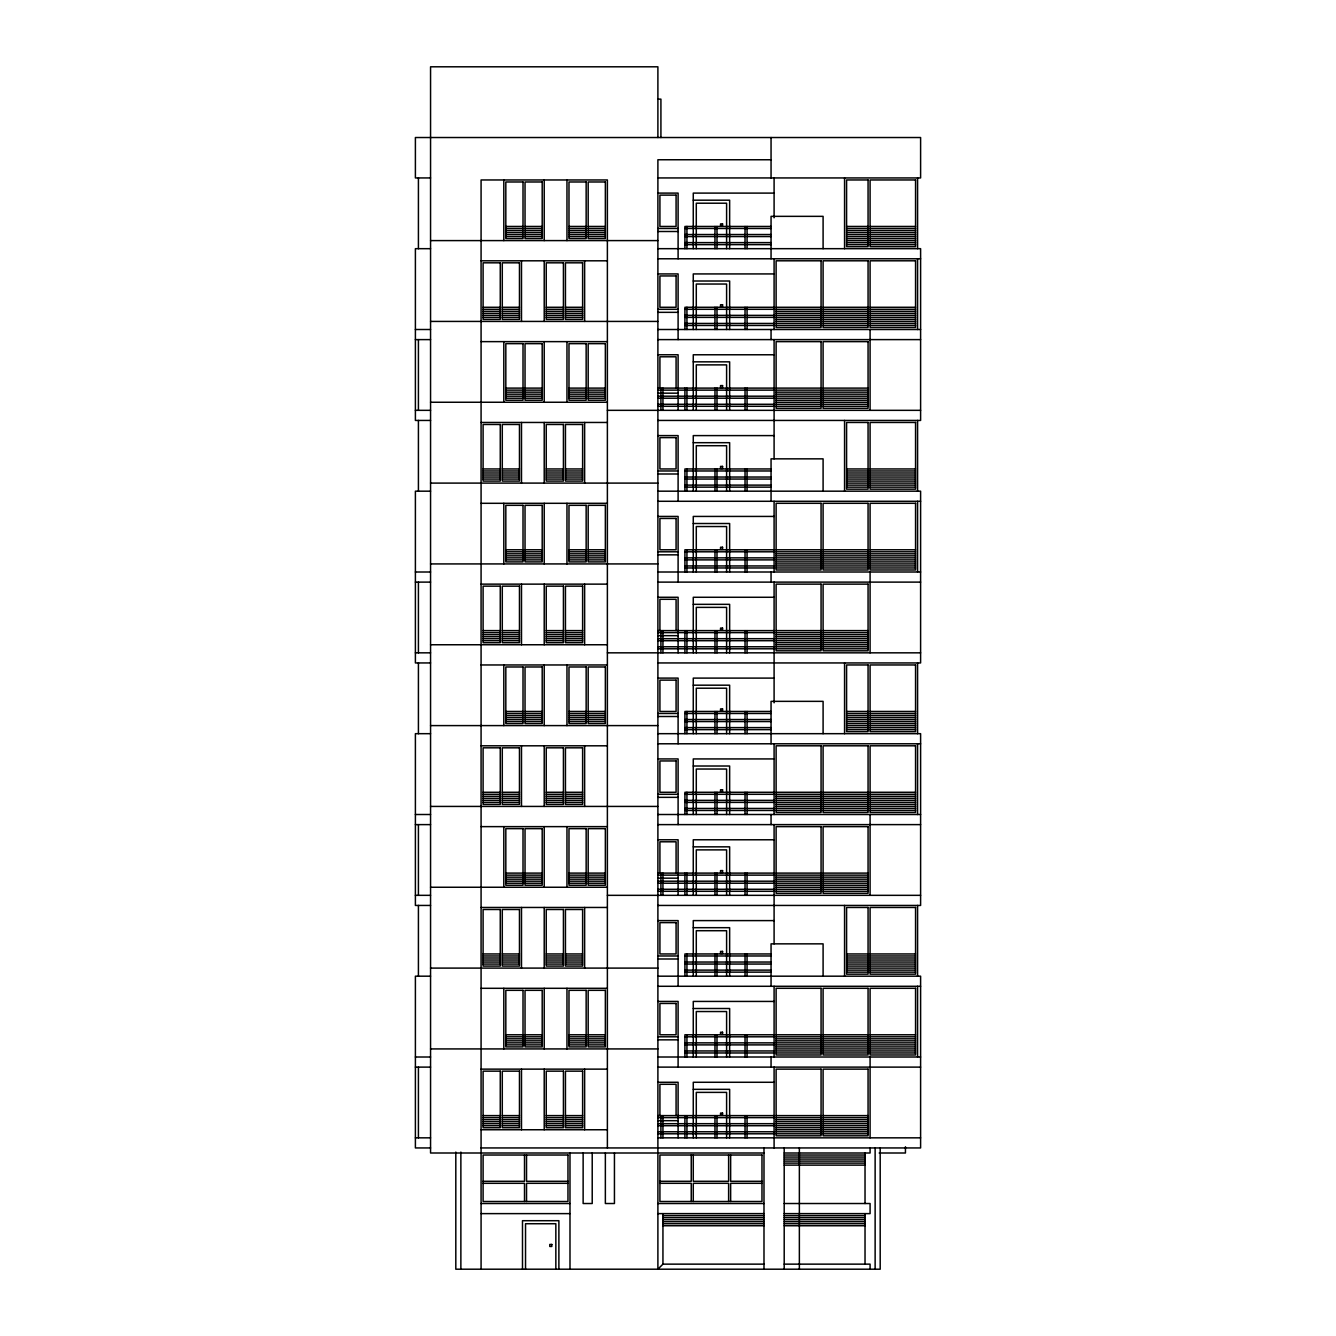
<?xml version="1.0" encoding="UTF-8"?>
<svg xmlns="http://www.w3.org/2000/svg" width="1336" height="1336" viewBox="0 0 1336 1336"><rect width="100%" height="100%" fill="white"/><g stroke="black" fill="none" stroke-linecap="round" stroke-linejoin="round"><path stroke-width="1.5" d="M763.992 1264.14L662.94 1264.14L657.896 1269.2L657.896 159.752L771.056 159.752M657.896 99.131L660.919 99.131L660.919 137.524M430.559 177.938L415.396 177.938L415.396 137.524L920.604 137.524L920.604 177.938L657.896 177.938M657.896 193.102L678.103 193.102L678.103 258.783M774.095 193.102L693.267 193.102L693.267 248.68M693.267 200.183L729.64 200.183L729.64 248.68M505.826 226.452L523.011 226.452M525.031 226.452L542.199 226.452M568.986 226.452L586.153 226.452M588.174 226.452L605.358 226.452M771.056 226.452L684.917 226.452L684.917 248.68M846.59 226.452L868.066 226.452M870.087 226.452L915.561 226.452M505.826 228.473L523.011 228.473M525.031 228.473L542.199 228.473M568.986 228.473L586.153 228.473M588.174 228.473L605.358 228.473M657.896 228.473L678.103 228.473M684.917 228.473L771.056 228.473M846.59 228.473L868.066 228.473M870.087 228.473L915.561 228.473M505.826 230.493L523.011 230.493M525.031 230.493L542.199 230.493M568.986 230.493L586.153 230.493M588.174 230.493L605.358 230.493M846.59 230.493L868.066 230.493M870.087 230.493L915.561 230.493M657.896 231.495L678.103 231.495M505.826 232.514L523.011 232.514M525.031 232.514L542.199 232.514M568.986 232.514L586.153 232.514M588.174 232.514L605.358 232.514M846.59 232.514L868.066 232.514M870.087 232.514L915.561 232.514M505.826 234.535L523.011 234.535M525.031 234.535L542.199 234.535M568.986 234.535L586.153 234.535M588.174 234.535L605.358 234.535M684.917 234.535L714.977 234.535M716.998 234.535L745.037 234.535M747.058 234.535L771.056 234.535M846.59 234.535L868.066 234.535M870.087 234.535L915.561 234.535M505.826 236.555L523.011 236.555M525.031 236.555L542.199 236.555M568.986 236.555L586.153 236.555M588.174 236.555L605.358 236.555M684.917 236.555L714.977 236.555M716.998 236.555L745.037 236.555M747.058 236.555L771.056 236.555M846.59 236.555L868.066 236.555M870.087 236.555L915.561 236.555M846.59 238.576L868.066 238.576M870.087 238.576L915.561 238.576M430.559 240.597L657.896 240.597M846.59 240.597L868.066 240.597M870.087 240.597L915.561 240.597M684.917 242.618L714.977 242.618M716.998 242.618L745.037 242.618M747.058 242.618L771.056 242.618M846.59 242.618L868.066 242.618M870.087 242.618L915.561 242.618M684.917 244.638L714.977 244.638M716.998 244.638L745.037 244.638M747.058 244.638L771.056 244.638M846.59 244.638L868.066 244.638M870.087 244.638L915.561 244.638M430.559 248.68L415.396 248.68L415.396 420.439L430.559 420.439M657.896 248.68L920.604 248.68L920.604 420.439L657.896 420.439M657.896 258.783L920.604 258.783M481.077 260.804L607.379 260.804M657.896 273.93L678.103 273.93L678.103 339.611M774.095 273.93L693.267 273.93L693.267 329.508M693.267 281.011L729.64 281.011L729.64 329.508M483.098 307.28L500.265 307.28M502.286 307.28L519.47 307.28M546.24 307.28L563.425 307.28M565.445 307.28L582.613 307.28M774.095 307.28L684.917 307.28L684.917 329.508M776.116 307.28L821.072 307.28M823.093 307.28L868.066 307.28M870.087 307.28L915.561 307.28M483.098 309.301L500.265 309.301M502.286 309.301L519.47 309.301M546.24 309.301L563.425 309.301M565.445 309.301L582.613 309.301M657.896 309.301L678.103 309.301M684.917 309.301L774.095 309.301M776.116 309.301L821.072 309.301M823.093 309.301L868.066 309.301M870.087 309.301L915.561 309.301M483.098 311.321L500.265 311.321M502.286 311.321L519.47 311.321M546.24 311.321L563.425 311.321M565.445 311.321L582.613 311.321M776.116 311.321L821.072 311.321M823.093 311.321L868.066 311.321M870.087 311.321L915.561 311.321M657.896 312.34L678.103 312.34M483.098 313.342L500.265 313.342M502.286 313.342L519.47 313.342M546.24 313.342L563.425 313.342M565.445 313.342L582.613 313.342M776.116 313.342L821.072 313.342M823.093 313.342L868.066 313.342M870.087 313.342L915.561 313.342M483.098 315.363L500.265 315.363M502.286 315.363L519.47 315.363M546.24 315.363L563.425 315.363M565.445 315.363L582.613 315.363M684.917 315.363L714.977 315.363M716.998 315.363L745.037 315.363M747.058 315.363L774.095 315.363M776.116 315.363L821.072 315.363M823.093 315.363L868.066 315.363M870.087 315.363L915.561 315.363M483.098 317.384L500.265 317.384M502.286 317.384L519.47 317.384M546.24 317.384L563.425 317.384M565.445 317.384L582.613 317.384M684.917 317.384L714.977 317.384M716.998 317.384L745.037 317.384M747.058 317.384L774.095 317.384M776.116 317.384L821.072 317.384M823.093 317.384L868.066 317.384M870.087 317.384L915.561 317.384M776.116 319.404L821.072 319.404M823.093 319.404L868.066 319.404M870.087 319.404L915.561 319.404M430.559 321.425L657.896 321.425M776.116 321.425L821.072 321.425M823.093 321.425L868.066 321.425M870.087 321.425L915.561 321.425M684.917 323.446L714.977 323.446M716.998 323.446L745.037 323.446M747.058 323.446L774.095 323.446M776.116 323.446L821.072 323.446M823.093 323.446L868.066 323.446M870.087 323.446L915.561 323.446M684.917 325.466L714.977 325.466M716.998 325.466L745.037 325.466M747.058 325.466L774.095 325.466M776.116 325.466L821.072 325.466M823.093 325.466L868.066 325.466M870.087 325.466L915.561 325.466M415.396 329.508L430.559 329.508M657.896 329.508L920.604 329.508M415.396 339.611L430.559 339.611M657.896 339.611L920.604 339.611M481.077 341.632L607.379 341.632M657.896 354.775L678.103 354.775L678.103 410.336M774.095 354.775L693.267 354.775L693.267 410.336M693.267 361.839L729.64 361.839L729.64 410.336M505.826 388.108L523.011 388.108M525.031 388.108L542.199 388.108M568.986 388.108L586.153 388.108M588.174 388.108L605.358 388.108M657.896 388.108L774.095 388.108M776.116 388.108L821.072 388.108M823.093 388.108L868.066 388.108M505.826 390.129L523.011 390.129M525.031 390.129L542.199 390.129M568.986 390.129L586.153 390.129M588.174 390.129L605.358 390.129M657.896 390.129L774.095 390.129M776.116 390.129L821.072 390.129M823.093 390.129L868.066 390.129M505.826 392.149L523.011 392.149M525.031 392.149L542.199 392.149M568.986 392.149L586.153 392.149M588.174 392.149L605.358 392.149M776.116 392.149L821.072 392.149M823.093 392.149L868.066 392.149M657.896 393.168L678.103 393.168M505.826 394.17L523.011 394.17M525.031 394.17L542.199 394.17M568.986 394.17L586.153 394.17M588.174 394.17L605.358 394.17M776.116 394.17L821.072 394.17M823.093 394.17L868.066 394.17M505.826 396.191L523.011 396.191M525.031 396.191L542.199 396.191M568.986 396.191L586.153 396.191M588.174 396.191L605.358 396.191M657.896 396.191L684.917 396.191M686.938 396.191L714.977 396.191M716.998 396.191L745.037 396.191M747.058 396.191L774.095 396.191M776.116 396.191L821.072 396.191M823.093 396.191L868.066 396.191M505.826 398.211L523.011 398.211M525.031 398.211L542.199 398.211M568.986 398.211L586.153 398.211M588.174 398.211L605.358 398.211M657.896 398.211L684.917 398.211M686.938 398.211L714.977 398.211M716.998 398.211L745.037 398.211M747.058 398.211L774.095 398.211M776.116 398.211L821.072 398.211M823.093 398.211L868.066 398.211M776.116 400.232L821.072 400.232M823.093 400.232L868.066 400.232M430.559 402.253L607.379 402.253M776.116 402.253L821.072 402.253M823.093 402.253L868.066 402.253M657.896 404.274L684.917 404.274M686.938 404.274L714.977 404.274M716.998 404.274L745.037 404.274M747.058 404.274L774.095 404.274M776.116 404.274L821.072 404.274M823.093 404.274L868.066 404.274M657.896 406.294L684.917 406.294M686.938 406.294L714.977 406.294M716.998 406.294L745.037 406.294M747.058 406.294L774.095 406.294M776.116 406.294L821.072 406.294M823.093 406.294L868.066 406.294M415.396 410.336L430.559 410.336M607.379 410.336L920.604 410.336M481.077 422.46L607.379 422.46M657.896 435.603L678.103 435.603L678.103 501.284M774.095 435.603L693.267 435.603L693.267 491.18M693.267 442.684L729.64 442.684L729.64 491.18M483.098 468.953L500.265 468.953M502.286 468.953L519.47 468.953M546.24 468.953L563.425 468.953M565.445 468.953L582.613 468.953M771.056 468.953L684.917 468.953L684.917 491.18M846.59 468.953L868.066 468.953M870.087 468.953L915.561 468.953M483.098 470.973L500.265 470.973M502.286 470.973L519.47 470.973M546.24 470.973L563.425 470.973M565.445 470.973L582.613 470.973M657.896 470.973L678.103 470.973M684.917 470.973L771.056 470.973M846.59 470.973L868.066 470.973M870.087 470.973L915.561 470.973M483.098 472.994L500.265 472.994M502.286 472.994L519.47 472.994M546.24 472.994L563.425 472.994M565.445 472.994L582.613 472.994M846.59 472.994L868.066 472.994M870.087 472.994L915.561 472.994M657.896 473.996L678.103 473.996M483.098 475.015L500.265 475.015M502.286 475.015L519.47 475.015M546.24 475.015L563.425 475.015M565.445 475.015L582.613 475.015M846.59 475.015L868.066 475.015M870.087 475.015L915.561 475.015M483.098 477.035L500.265 477.035M502.286 477.035L519.47 477.035M546.24 477.035L563.425 477.035M565.445 477.035L582.613 477.035M684.917 477.035L714.977 477.035M716.998 477.035L745.037 477.035M747.058 477.035L771.056 477.035M846.59 477.035L868.066 477.035M870.087 477.035L915.561 477.035M483.098 479.056L500.265 479.056M502.286 479.056L519.47 479.056M546.24 479.056L563.425 479.056M565.445 479.056L582.613 479.056M684.917 479.056L714.977 479.056M716.998 479.056L745.037 479.056M747.058 479.056L771.056 479.056M846.59 479.056L868.066 479.056M870.087 479.056L915.561 479.056M846.59 481.077L868.066 481.077M870.087 481.077L915.561 481.077M430.559 483.098L657.896 483.098M846.59 483.098L868.066 483.098M870.087 483.098L915.561 483.098M684.917 485.118L714.977 485.118M716.998 485.118L745.037 485.118M747.058 485.118L771.056 485.118M846.59 485.118L868.066 485.118M870.087 485.118L915.561 485.118M684.917 487.139L714.977 487.139M716.998 487.139L745.037 487.139M747.058 487.139L771.056 487.139M846.59 487.139L868.066 487.139M870.087 487.139L915.561 487.139M430.559 491.18L415.396 491.18L415.396 662.94L430.559 662.94M657.896 491.18L920.604 491.18L920.604 662.94L657.896 662.94M657.896 501.284L920.604 501.284M481.077 503.305L607.379 503.305M657.896 516.431L678.103 516.431L678.103 582.112M774.095 516.431L693.267 516.431L693.267 572.008M693.267 523.512L729.64 523.512L729.64 572.008M505.826 549.781L523.011 549.781M525.031 549.781L542.199 549.781M568.986 549.781L586.153 549.781M588.174 549.781L605.358 549.781M774.095 549.781L684.917 549.781L684.917 572.008M776.116 549.781L821.072 549.781M823.093 549.781L868.066 549.781M870.087 549.781L915.561 549.781M505.826 551.801L523.011 551.801M525.031 551.801L542.199 551.801M568.986 551.801L586.153 551.801M588.174 551.801L605.358 551.801M657.896 551.801L678.103 551.801M684.917 551.801L774.095 551.801M776.116 551.801L821.072 551.801M823.093 551.801L868.066 551.801M870.087 551.801L915.561 551.801M505.826 553.822L523.011 553.822M525.031 553.822L542.199 553.822M568.986 553.822L586.153 553.822M588.174 553.822L605.358 553.822M776.116 553.822L821.072 553.822M823.093 553.822L868.066 553.822M870.087 553.822L915.561 553.822M657.896 554.841L678.103 554.841M505.826 555.843L523.011 555.843M525.031 555.843L542.199 555.843M568.986 555.843L586.153 555.843M588.174 555.843L605.358 555.843M776.116 555.843L821.072 555.843M823.093 555.843L868.066 555.843M870.087 555.843L915.561 555.843M505.826 557.864L523.011 557.864M525.031 557.864L542.199 557.864M568.986 557.864L586.153 557.864M588.174 557.864L605.358 557.864M684.917 557.864L714.977 557.864M716.998 557.864L745.037 557.864M747.058 557.864L774.095 557.864M776.116 557.864L821.072 557.864M823.093 557.864L868.066 557.864M870.087 557.864L915.561 557.864M505.826 559.884L523.011 559.884M525.031 559.884L542.199 559.884M568.986 559.884L586.153 559.884M588.174 559.884L605.358 559.884M684.917 559.884L714.977 559.884M716.998 559.884L745.037 559.884M747.058 559.884L774.095 559.884M776.116 559.884L821.072 559.884M823.093 559.884L868.066 559.884M870.087 559.884L915.561 559.884M776.116 561.905L821.072 561.905M823.093 561.905L868.066 561.905M870.087 561.905L915.561 561.905M430.559 563.926L657.896 563.926M776.116 563.926L821.072 563.926M823.093 563.926L868.066 563.926M870.087 563.926L915.561 563.926M684.917 565.946L714.977 565.946M716.998 565.946L745.037 565.946M747.058 565.946L774.095 565.946M776.116 565.946L821.072 565.946M823.093 565.946L868.066 565.946M870.087 565.946L915.561 565.946M684.917 567.967L714.977 567.967M716.998 567.967L745.037 567.967M747.058 567.967L774.095 567.967M776.116 567.967L821.072 567.967M823.093 567.967L868.066 567.967M870.087 567.967L915.561 567.967M415.396 572.008L430.559 572.008M657.896 572.008L920.604 572.008M415.396 582.112L430.559 582.112M657.896 582.112L920.604 582.112M481.077 584.133L607.379 584.133M657.896 597.275L678.103 597.275L678.103 652.836M774.095 597.275L693.267 597.275L693.267 652.836M693.267 604.34L729.64 604.34L729.64 652.836M483.098 630.609L500.265 630.609M502.286 630.609L519.47 630.609M546.24 630.609L563.425 630.609M565.445 630.609L582.613 630.609M657.896 630.609L774.095 630.609M776.116 630.609L821.072 630.609M823.093 630.609L868.066 630.609M483.098 632.629L500.265 632.629M502.286 632.629L519.47 632.629M546.24 632.629L563.425 632.629M565.445 632.629L582.613 632.629M657.896 632.629L774.095 632.629M776.116 632.629L821.072 632.629M823.093 632.629L868.066 632.629M483.098 634.65L500.265 634.65M502.286 634.65L519.47 634.65M546.24 634.65L563.425 634.65M565.445 634.65L582.613 634.65M776.116 634.65L821.072 634.65M823.093 634.65L868.066 634.65M657.896 635.669L678.103 635.669M483.098 636.671L500.265 636.671M502.286 636.671L519.47 636.671M546.24 636.671L563.425 636.671M565.445 636.671L582.613 636.671M776.116 636.671L821.072 636.671M823.093 636.671L868.066 636.671M483.098 638.691L500.265 638.691M502.286 638.691L519.47 638.691M546.24 638.691L563.425 638.691M565.445 638.691L582.613 638.691M657.896 638.691L684.917 638.691M686.938 638.691L714.977 638.691M716.998 638.691L745.037 638.691M747.058 638.691L774.095 638.691M776.116 638.691L821.072 638.691M823.093 638.691L868.066 638.691M483.098 640.712L500.265 640.712M502.286 640.712L519.47 640.712M546.24 640.712L563.425 640.712M565.445 640.712L582.613 640.712M657.896 640.712L684.917 640.712M686.938 640.712L714.977 640.712M716.998 640.712L745.037 640.712M747.058 640.712L774.095 640.712M776.116 640.712L821.072 640.712M823.093 640.712L868.066 640.712M776.116 642.733L821.072 642.733M823.093 642.733L868.066 642.733M430.559 644.754L607.379 644.754M776.116 644.754L821.072 644.754M823.093 644.754L868.066 644.754M657.896 646.774L684.917 646.774M686.938 646.774L714.977 646.774M716.998 646.774L745.037 646.774M747.058 646.774L774.095 646.774M776.116 646.774L821.072 646.774M823.093 646.774L868.066 646.774M657.896 648.795L684.917 648.795M686.938 648.795L714.977 648.795M716.998 648.795L745.037 648.795M747.058 648.795L774.095 648.795M776.116 648.795L821.072 648.795M823.093 648.795L868.066 648.795M415.396 652.836L430.559 652.836M607.379 652.836L920.604 652.836M481.077 664.961L607.379 664.961M657.896 678.103L678.103 678.103L678.103 743.785M774.095 678.103L693.267 678.103L693.267 733.681M693.267 685.184L729.64 685.184L729.64 733.681M505.826 711.453L523.011 711.453M525.031 711.453L542.199 711.453M568.986 711.453L586.153 711.453M588.174 711.453L605.358 711.453M771.056 711.453L684.917 711.453L684.917 733.681M846.59 711.453L868.066 711.453M870.087 711.453L915.561 711.453M505.826 713.474L523.011 713.474M525.031 713.474L542.199 713.474M568.986 713.474L586.153 713.474M588.174 713.474L605.358 713.474M657.896 713.474L678.103 713.474M684.917 713.474L771.056 713.474M846.59 713.474L868.066 713.474M870.087 713.474L915.561 713.474M505.826 715.495L523.011 715.495M525.031 715.495L542.199 715.495M568.986 715.495L586.153 715.495M588.174 715.495L605.358 715.495M846.59 715.495L868.066 715.495M870.087 715.495L915.561 715.495M657.896 716.497L678.103 716.497M505.826 717.515L523.011 717.515M525.031 717.515L542.199 717.515M568.986 717.515L586.153 717.515M588.174 717.515L605.358 717.515M846.59 717.515L868.066 717.515M870.087 717.515L915.561 717.515M505.826 719.536L523.011 719.536M525.031 719.536L542.199 719.536M568.986 719.536L586.153 719.536M588.174 719.536L605.358 719.536M684.917 719.536L714.977 719.536M716.998 719.536L745.037 719.536M747.058 719.536L771.056 719.536M846.59 719.536L868.066 719.536M870.087 719.536L915.561 719.536M505.826 721.557L523.011 721.557M525.031 721.557L542.199 721.557M568.986 721.557L586.153 721.557M588.174 721.557L605.358 721.557M684.917 721.557L714.977 721.557M716.998 721.557L745.037 721.557M747.058 721.557L771.056 721.557M846.59 721.557L868.066 721.557M870.087 721.557L915.561 721.557M846.59 723.578L868.066 723.578M870.087 723.578L915.561 723.578M430.559 725.598L657.896 725.598M846.59 725.598L868.066 725.598M870.087 725.598L915.561 725.598M684.917 727.619L714.977 727.619M716.998 727.619L745.037 727.619M747.058 727.619L771.056 727.619M846.59 727.619L868.066 727.619M870.087 727.619L915.561 727.619M684.917 729.64L714.977 729.64M716.998 729.64L745.037 729.64M747.058 729.64L771.056 729.64M846.59 729.64L868.066 729.64M870.087 729.64L915.561 729.64M430.559 733.681L415.396 733.681L415.396 905.441L430.559 905.441M657.896 733.681L920.604 733.681L920.604 905.441L657.896 905.441M657.896 743.785L920.604 743.785M481.077 745.805L607.379 745.805M657.896 758.931L678.103 758.931L678.103 824.613M774.095 758.931L693.267 758.931L693.267 814.509M693.267 766.012L729.64 766.012L729.64 814.509M483.098 792.281L500.265 792.281M502.286 792.281L519.47 792.281M546.24 792.281L563.425 792.281M565.445 792.281L582.613 792.281M774.095 792.281L684.917 792.281L684.917 814.509M776.116 792.281L821.072 792.281M823.093 792.281L868.066 792.281M870.087 792.281L915.561 792.281M483.098 794.302L500.265 794.302M502.286 794.302L519.47 794.302M546.24 794.302L563.425 794.302M565.445 794.302L582.613 794.302M657.896 794.302L678.103 794.302M684.917 794.302L774.095 794.302M776.116 794.302L821.072 794.302M823.093 794.302L868.066 794.302M870.087 794.302L915.561 794.302M483.098 796.323L500.265 796.323M502.286 796.323L519.47 796.323M546.24 796.323L563.425 796.323M565.445 796.323L582.613 796.323M776.116 796.323L821.072 796.323M823.093 796.323L868.066 796.323M870.087 796.323L915.561 796.323M657.896 797.341L678.103 797.341M483.098 798.343L500.265 798.343M502.286 798.343L519.47 798.343M546.24 798.343L563.425 798.343M565.445 798.343L582.613 798.343M776.116 798.343L821.072 798.343M823.093 798.343L868.066 798.343M870.087 798.343L915.561 798.343M483.098 800.364L500.265 800.364M502.286 800.364L519.47 800.364M546.24 800.364L563.425 800.364M565.445 800.364L582.613 800.364M684.917 800.364L714.977 800.364M716.998 800.364L745.037 800.364M747.058 800.364L774.095 800.364M776.116 800.364L821.072 800.364M823.093 800.364L868.066 800.364M870.087 800.364L915.561 800.364M483.098 802.385L500.265 802.385M502.286 802.385L519.47 802.385M546.24 802.385L563.425 802.385M565.445 802.385L582.613 802.385M684.917 802.385L714.977 802.385M716.998 802.385L745.037 802.385M747.058 802.385L774.095 802.385M776.116 802.385L821.072 802.385M823.093 802.385L868.066 802.385M870.087 802.385L915.561 802.385M776.116 804.406L821.072 804.406M823.093 804.406L868.066 804.406M870.087 804.406L915.561 804.406M430.559 806.426L657.896 806.426M776.116 806.426L821.072 806.426M823.093 806.426L868.066 806.426M870.087 806.426L915.561 806.426M684.917 808.447L714.977 808.447M716.998 808.447L745.037 808.447M747.058 808.447L774.095 808.447M776.116 808.447L821.072 808.447M823.093 808.447L868.066 808.447M870.087 808.447L915.561 808.447M684.917 810.468L714.977 810.468M716.998 810.468L745.037 810.468M747.058 810.468L774.095 810.468M776.116 810.468L821.072 810.468M823.093 810.468L868.066 810.468M870.087 810.468L915.561 810.468M415.396 814.509L430.559 814.509M657.896 814.509L920.604 814.509M415.396 824.613L430.559 824.613M657.896 824.613L920.604 824.613M481.077 826.633L607.379 826.633M657.896 839.776L678.103 839.776L678.103 895.337M774.095 839.776L693.267 839.776L693.267 895.337M693.267 846.84L729.64 846.84L729.64 895.337M505.826 873.109L523.011 873.109M525.031 873.109L542.199 873.109M568.986 873.109L586.153 873.109M588.174 873.109L605.358 873.109M657.896 873.109L774.095 873.109M776.116 873.109L821.072 873.109M823.093 873.109L868.066 873.109M505.826 875.13L523.011 875.13M525.031 875.13L542.199 875.13M568.986 875.13L586.153 875.13M588.174 875.13L605.358 875.13M657.896 875.13L774.095 875.13M776.116 875.13L821.072 875.13M823.093 875.13L868.066 875.13M505.826 877.151L523.011 877.151M525.031 877.151L542.199 877.151M568.986 877.151L586.153 877.151M588.174 877.151L605.358 877.151M776.116 877.151L821.072 877.151M823.093 877.151L868.066 877.151M657.896 878.169L678.103 878.169M505.826 879.172L523.011 879.172M525.031 879.172L542.199 879.172M568.986 879.172L586.153 879.172M588.174 879.172L605.358 879.172M776.116 879.172L821.072 879.172M823.093 879.172L868.066 879.172M505.826 881.192L523.011 881.192M525.031 881.192L542.199 881.192M568.986 881.192L586.153 881.192M588.174 881.192L605.358 881.192M657.896 881.192L684.917 881.192M686.938 881.192L714.977 881.192M716.998 881.192L745.037 881.192M747.058 881.192L774.095 881.192M776.116 881.192L821.072 881.192M823.093 881.192L868.066 881.192M505.826 883.213L523.011 883.213M525.031 883.213L542.199 883.213M568.986 883.213L586.153 883.213M588.174 883.213L605.358 883.213M657.896 883.213L684.917 883.213M686.938 883.213L714.977 883.213M716.998 883.213L745.037 883.213M747.058 883.213L774.095 883.213M776.116 883.213L821.072 883.213M823.093 883.213L868.066 883.213M776.116 885.234L821.072 885.234M823.093 885.234L868.066 885.234M430.559 887.254L607.379 887.254M776.116 887.254L821.072 887.254M823.093 887.254L868.066 887.254M657.896 889.275L684.917 889.275M686.938 889.275L714.977 889.275M716.998 889.275L745.037 889.275M747.058 889.275L774.095 889.275M776.116 889.275L821.072 889.275M823.093 889.275L868.066 889.275M657.896 891.296L684.917 891.296M686.938 891.296L714.977 891.296M716.998 891.296L745.037 891.296M747.058 891.296L774.095 891.296M776.116 891.296L821.072 891.296M823.093 891.296L868.066 891.296M415.396 895.337L430.559 895.337M607.379 895.337L920.604 895.337M481.077 907.461L607.379 907.461M657.896 920.604L678.103 920.604L678.103 986.285M774.095 920.604L693.267 920.604L693.267 976.182M693.267 927.685L729.64 927.685L729.64 976.182M483.098 953.954L500.265 953.954M502.286 953.954L519.47 953.954M546.24 953.954L563.425 953.954M565.445 953.954L582.613 953.954M771.056 953.954L684.917 953.954L684.917 976.182M846.59 953.954L868.066 953.954M870.087 953.954L915.561 953.954M483.098 955.975L500.265 955.975M502.286 955.975L519.47 955.975M546.24 955.975L563.425 955.975M565.445 955.975L582.613 955.975M657.896 955.975L678.103 955.975M684.917 955.975L771.056 955.975M846.59 955.975L868.066 955.975M870.087 955.975L915.561 955.975M483.098 957.995L500.265 957.995M502.286 957.995L519.47 957.995M546.24 957.995L563.425 957.995M565.445 957.995L582.613 957.995M846.59 957.995L868.066 957.995M870.087 957.995L915.561 957.995M657.896 958.997L678.103 958.997M483.098 960.016L500.265 960.016M502.286 960.016L519.47 960.016M546.24 960.016L563.425 960.016M565.445 960.016L582.613 960.016M846.59 960.016L868.066 960.016M870.087 960.016L915.561 960.016M483.098 962.037L500.265 962.037M502.286 962.037L519.47 962.037M546.24 962.037L563.425 962.037M565.445 962.037L582.613 962.037M684.917 962.037L714.977 962.037M716.998 962.037L745.037 962.037M747.058 962.037L771.056 962.037M846.59 962.037L868.066 962.037M870.087 962.037L915.561 962.037M483.098 964.058L500.265 964.058M502.286 964.058L519.47 964.058M546.24 964.058L563.425 964.058M565.445 964.058L582.613 964.058M684.917 964.058L714.977 964.058M716.998 964.058L745.037 964.058M747.058 964.058L771.056 964.058M846.59 964.058L868.066 964.058M870.087 964.058L915.561 964.058M846.59 966.078L868.066 966.078M870.087 966.078L915.561 966.078M430.559 968.099L657.896 968.099M846.59 968.099L868.066 968.099M870.087 968.099L915.561 968.099M684.917 970.12L714.977 970.12M716.998 970.12L745.037 970.12M747.058 970.12L771.056 970.12M846.59 970.12L868.066 970.12M870.087 970.12L915.561 970.12M684.917 972.14L714.977 972.14M716.998 972.14L745.037 972.14M747.058 972.14L771.056 972.14M846.59 972.14L868.066 972.14M870.087 972.14L915.561 972.14M430.559 976.182L415.396 976.182L415.396 1147.941L430.559 1147.941M657.896 976.182L920.604 976.182L920.604 1147.941L481.077 1147.941M657.896 986.285L920.604 986.285M481.077 988.306L607.379 988.306M657.896 1001.432L678.103 1001.432L678.103 1067.113M774.095 1001.432L693.267 1001.432L693.267 1057.01M693.267 1008.513L729.64 1008.513L729.64 1057.01M505.826 1034.782L523.011 1034.782M525.031 1034.782L542.199 1034.782M568.986 1034.782L586.153 1034.782M588.174 1034.782L605.358 1034.782M774.095 1034.782L684.917 1034.782L684.917 1057.01M776.116 1034.782L821.072 1034.782M823.093 1034.782L868.066 1034.782M870.087 1034.782L915.561 1034.782M505.826 1036.803L523.011 1036.803M525.031 1036.803L542.199 1036.803M568.986 1036.803L586.153 1036.803M588.174 1036.803L605.358 1036.803M657.896 1036.803L678.103 1036.803M684.917 1036.803L774.095 1036.803M776.116 1036.803L821.072 1036.803M823.093 1036.803L868.066 1036.803M870.087 1036.803L915.561 1036.803M505.826 1038.823L523.011 1038.823M525.031 1038.823L542.199 1038.823M568.986 1038.823L586.153 1038.823M588.174 1038.823L605.358 1038.823M776.116 1038.823L821.072 1038.823M823.093 1038.823L868.066 1038.823M870.087 1038.823L915.561 1038.823M657.896 1039.842L678.103 1039.842M505.826 1040.844L523.011 1040.844M525.031 1040.844L542.199 1040.844M568.986 1040.844L586.153 1040.844M588.174 1040.844L605.358 1040.844M776.116 1040.844L821.072 1040.844M823.093 1040.844L868.066 1040.844M870.087 1040.844L915.561 1040.844M505.826 1042.865L523.011 1042.865M525.031 1042.865L542.199 1042.865M568.986 1042.865L586.153 1042.865M588.174 1042.865L605.358 1042.865M684.917 1042.865L714.977 1042.865M716.998 1042.865L745.037 1042.865M747.058 1042.865L774.095 1042.865M776.116 1042.865L821.072 1042.865M823.093 1042.865L868.066 1042.865M870.087 1042.865L915.561 1042.865M505.826 1044.886L523.011 1044.886M525.031 1044.886L542.199 1044.886M568.986 1044.886L586.153 1044.886M588.174 1044.886L605.358 1044.886M684.917 1044.886L714.977 1044.886M716.998 1044.886L745.037 1044.886M747.058 1044.886L774.095 1044.886M776.116 1044.886L821.072 1044.886M823.093 1044.886L868.066 1044.886M870.087 1044.886L915.561 1044.886M776.116 1046.906L821.072 1046.906M823.093 1046.906L868.066 1046.906M870.087 1046.906L915.561 1046.906M430.559 1048.927L657.896 1048.927M776.116 1048.927L821.072 1048.927M823.093 1048.927L868.066 1048.927M870.087 1048.927L915.561 1048.927M684.917 1050.948L714.977 1050.948M716.998 1050.948L745.037 1050.948M747.058 1050.948L774.095 1050.948M776.116 1050.948L821.072 1050.948M823.093 1050.948L868.066 1050.948M870.087 1050.948L915.561 1050.948M684.917 1052.968L714.977 1052.968M716.998 1052.968L745.037 1052.968M747.058 1052.968L774.095 1052.968M776.116 1052.968L821.072 1052.968M823.093 1052.968L868.066 1052.968M870.087 1052.968L915.561 1052.968M415.396 1057.01L430.559 1057.01M657.896 1057.01L920.604 1057.01M415.396 1067.113L430.559 1067.113M657.896 1067.113L920.604 1067.113M481.077 1069.134L607.379 1069.134M657.896 1082.277L678.103 1082.277L678.103 1137.838M774.095 1082.277L693.267 1082.277L693.267 1137.838M693.267 1089.341L729.64 1089.341L729.64 1137.838M483.098 1115.61L500.265 1115.61M502.286 1115.61L519.47 1115.61M546.24 1115.61L563.425 1115.61M565.445 1115.61L582.613 1115.61M657.896 1115.61L774.095 1115.61M776.116 1115.61L821.072 1115.61M823.093 1115.61L868.066 1115.61M483.098 1117.631L500.265 1117.631M502.286 1117.631L519.47 1117.631M546.24 1117.631L563.425 1117.631M565.445 1117.631L582.613 1117.631M657.896 1117.631L774.095 1117.631M776.116 1117.631L821.072 1117.631M823.093 1117.631L868.066 1117.631M483.098 1119.651L500.265 1119.651M502.286 1119.651L519.47 1119.651M546.24 1119.651L563.425 1119.651M565.445 1119.651L582.613 1119.651M776.116 1119.651L821.072 1119.651M823.093 1119.651L868.066 1119.651M657.896 1120.67L678.103 1120.67M483.098 1121.672L500.265 1121.672M502.286 1121.672L519.47 1121.672M546.24 1121.672L563.425 1121.672M565.445 1121.672L582.613 1121.672M776.116 1121.672L821.072 1121.672M823.093 1121.672L868.066 1121.672M483.098 1123.693L500.265 1123.693M502.286 1123.693L519.47 1123.693M546.24 1123.693L563.425 1123.693M565.445 1123.693L582.613 1123.693M657.896 1123.693L684.917 1123.693M686.938 1123.693L714.977 1123.693M716.998 1123.693L745.037 1123.693M747.058 1123.693L774.095 1123.693M776.116 1123.693L821.072 1123.693M823.093 1123.693L868.066 1123.693M483.098 1125.714L500.265 1125.714M502.286 1125.714L519.47 1125.714M546.24 1125.714L563.425 1125.714M565.445 1125.714L582.613 1125.714M657.896 1125.714L684.917 1125.714M686.938 1125.714L714.977 1125.714M716.998 1125.714L745.037 1125.714M747.058 1125.714L774.095 1125.714M776.116 1125.714L821.072 1125.714M823.093 1125.714L868.066 1125.714M776.116 1127.734L821.072 1127.734M823.093 1127.734L868.066 1127.734M481.077 1129.755L607.379 1129.755M776.116 1129.755L821.072 1129.755M823.093 1129.755L868.066 1129.755M657.896 1131.776L684.917 1131.776M686.938 1131.776L714.977 1131.776M716.998 1131.776L745.037 1131.776M747.058 1131.776L774.095 1131.776M776.116 1131.776L821.072 1131.776M823.093 1131.776L868.066 1131.776M657.896 1133.796L684.917 1133.796M686.938 1133.796L714.977 1133.796M716.998 1133.796L745.037 1133.796M747.058 1133.796L774.095 1133.796M776.116 1133.796L821.072 1133.796M823.093 1133.796L868.066 1133.796M415.396 1137.838L430.559 1137.838M657.896 1137.838L920.604 1137.838M763.992 1153.001L430.559 1153.001L430.559 66.8L657.896 66.8L657.896 137.524M784.199 1153.001L870.087 1153.001L870.087 1147.941M879.172 1153.001L905.441 1153.001L905.441 1146.756M784.199 1155.022L865.027 1155.022M784.199 1157.043L865.027 1157.043M784.199 1159.063L865.027 1159.063M784.199 1161.084L865.027 1161.084M784.199 1163.105L865.027 1163.105M784.199 1165.126L865.027 1165.126M483.098 1181.291L524.514 1181.291L524.514 1155.022M567.967 1181.291L526.534 1181.291L526.534 1155.022M659.917 1181.291L691.246 1181.291L691.246 1155.022M761.971 1181.291L730.642 1181.291L730.642 1155.022M483.098 1183.312L524.514 1183.312L524.514 1201.498M567.967 1183.312L526.534 1183.312L526.534 1201.498M659.917 1183.312L691.246 1183.312L691.246 1201.498M761.971 1183.312L730.642 1183.312L730.642 1201.498M481.077 1203.519L569.988 1203.519M657.896 1203.519L763.992 1203.519M784.199 1203.519L870.087 1203.519L870.087 1213.622L784.199 1213.622M481.077 1213.622L569.988 1213.622M657.896 1213.622L763.992 1213.622M662.94 1215.643L763.992 1215.643M784.199 1215.643L865.027 1215.643M662.94 1217.664L763.992 1217.664M784.199 1217.664L865.027 1217.664M662.94 1219.685L763.992 1219.685M784.199 1219.685L865.027 1219.685M662.94 1221.705L763.992 1221.705M784.199 1221.705L865.027 1221.705M662.94 1223.726L763.992 1223.726M784.199 1223.726L865.027 1223.726M662.94 1225.747L763.992 1225.747M784.199 1225.747L865.027 1225.747M784.199 1264.14L870.087 1264.14L870.087 1269.2M917.582 177.938L917.582 248.68M917.582 258.783L917.582 329.508M917.582 420.439L917.582 491.18M917.582 501.284L917.582 572.008M917.582 662.94L917.582 733.681M917.582 743.785L917.582 814.509M917.582 905.441L917.582 976.182M917.582 986.285L917.582 1057.01M880.19 1147.941L880.19 1269.2L455.81 1269.2L455.81 1152.066M875.13 1147.941L875.13 1269.2M870.087 329.508L870.087 410.336M870.087 572.008L870.087 652.836M870.087 814.509L870.087 895.337M870.087 1057.01L870.087 1137.838M865.027 1153.001L865.027 1203.519M865.027 1213.622L865.027 1264.14M844.569 177.938L844.569 248.68M844.569 420.439L844.569 491.18M844.569 662.94L844.569 733.681M844.569 905.441L844.569 976.182M823.093 248.68L823.093 216.349L771.056 216.349L771.056 258.783M823.093 491.18L823.093 458.849L771.056 458.849L771.056 501.284M823.093 733.681L823.093 701.35L771.056 701.35L771.056 743.785M823.093 976.182L823.093 943.851L771.056 943.851L771.056 986.285M799.362 1147.941L799.362 1269.2M784.199 1147.941L784.199 1269.2M774.095 177.938L774.095 217.801M774.095 258.783L774.095 329.508M774.095 339.611L774.095 458.849M774.095 501.284L774.095 572.008M774.095 582.112L774.095 702.803M774.095 743.785L774.095 814.509M774.095 824.613L774.095 943.851M774.095 986.285L774.095 1057.01M774.095 1067.113L774.095 1147.941M771.056 137.524L771.056 177.938M771.056 329.508L771.056 339.611M771.056 572.008L771.056 582.112M771.056 814.509L771.056 824.613M771.056 1057.01L771.056 1067.113M763.992 1147.941L763.992 1269.2M747.058 226.452L747.058 248.68M747.058 307.28L747.058 329.508M747.058 388.108L747.058 410.336M747.058 468.953L747.058 491.18M747.058 549.781L747.058 572.008M747.058 630.609L747.058 652.836M747.058 711.453L747.058 733.681M747.058 792.281L747.058 814.509M747.058 873.109L747.058 895.337M747.058 953.954L747.058 976.182M747.058 1034.782L747.058 1057.01M747.058 1115.61L747.058 1137.838M745.037 226.452L745.037 248.68M745.037 307.28L745.037 329.508M745.037 388.108L745.037 410.336M745.037 468.953L745.037 491.18M745.037 549.781L745.037 572.008M745.037 630.609L745.037 652.836M745.037 711.453L745.037 733.681M745.037 792.281L745.037 814.509M745.037 873.109L745.037 895.337M745.037 953.954L745.037 976.182M745.037 1034.782L745.037 1057.01M745.037 1115.61L745.037 1137.838M728.621 1155.022L728.621 1181.291L693.267 1181.291L693.267 1155.022M728.621 1201.498L728.621 1183.312L693.267 1183.312L693.267 1201.498M726.6 248.68L726.6 203.206L696.29 203.206L696.29 248.68M726.6 329.508L726.6 284.034L696.29 284.034L696.29 329.508M726.6 410.336L726.6 364.878L696.29 364.878L696.29 410.336M726.6 491.18L726.6 445.706L696.29 445.706L696.29 491.18M726.6 572.008L726.6 526.534L696.29 526.534L696.29 572.008M726.6 652.836L726.6 607.379L696.29 607.379L696.29 652.836M726.6 733.681L726.6 688.207L696.29 688.207L696.29 733.681M726.6 814.509L726.6 769.035L696.29 769.035L696.29 814.509M726.6 895.337L726.6 849.88L696.29 849.88L696.29 895.337M726.6 976.182L726.6 930.708L696.29 930.708L696.29 976.182M726.6 1057.01L726.6 1011.536L696.29 1011.536L696.29 1057.01M726.6 1137.838L726.6 1092.38L696.29 1092.38L696.29 1137.838M716.998 226.452L716.998 248.68M716.998 307.28L716.998 329.508M716.998 388.108L716.998 410.336M716.998 468.953L716.998 491.18M716.998 549.781L716.998 572.008M716.998 630.609L716.998 652.836M716.998 711.453L716.998 733.681M716.998 792.281L716.998 814.509M716.998 873.109L716.998 895.337M716.998 953.954L716.998 976.182M716.998 1034.782L716.998 1057.01M716.998 1115.61L716.998 1137.838M714.977 226.452L714.977 248.68M714.977 307.28L714.977 329.508M714.977 388.108L714.977 410.336M714.977 468.953L714.977 491.18M714.977 549.781L714.977 572.008M714.977 630.609L714.977 652.836M714.977 711.453L714.977 733.681M714.977 792.281L714.977 814.509M714.977 873.109L714.977 895.337M714.977 953.954L714.977 976.182M714.977 1034.782L714.977 1057.01M714.977 1115.61L714.977 1137.838M686.938 226.452L686.938 248.68M686.938 307.28L686.938 329.508M686.938 388.108L686.938 410.336M686.938 468.953L686.938 491.18M686.938 549.781L686.938 572.008M686.938 630.609L686.938 652.836M686.938 711.453L686.938 733.681M686.938 792.281L686.938 814.509M686.938 873.109L686.938 895.337M686.938 953.954L686.938 976.182M686.938 1034.782L686.938 1057.01M686.938 1115.61L686.938 1137.838M684.917 388.108L684.917 410.336M684.917 630.609L684.917 652.836M684.917 873.109L684.917 895.337M684.917 1115.61L684.917 1137.838M676.083 388.108L676.083 356.796L659.917 356.796L659.917 388.108M676.083 630.609L676.083 599.296L659.917 599.296L659.917 630.609M676.083 873.109L676.083 841.797L659.917 841.797L659.917 873.109M676.083 1115.61L676.083 1084.298L659.917 1084.298L659.917 1115.61M662.94 388.108L662.94 410.336M662.94 630.609L662.94 652.836M662.94 873.109L662.94 895.337M662.94 1115.61L662.94 1137.838M662.94 1213.622L662.94 1264.14M660.919 388.108L660.919 410.336M660.919 630.609L660.919 652.836M660.919 873.109L660.919 895.337M660.919 1115.61L660.919 1137.838M614.443 1153.001L614.443 1203.519L605.358 1203.519L605.358 1153.001M607.379 1147.941L607.379 179.959L481.077 179.959L481.077 1269.2M592.215 1153.001L592.215 1203.519L583.131 1203.519L583.131 1153.001M584.634 260.804L584.634 321.425M584.634 422.46L584.634 483.098M584.634 584.133L584.634 644.754M584.634 745.805L584.634 806.426M584.634 907.461L584.634 968.099M584.634 1069.134L584.634 1129.755M569.988 1153.001L569.988 1269.2M566.965 179.959L566.965 240.597M566.965 341.632L566.965 402.253M566.965 503.305L566.965 563.926M566.965 664.961L566.965 725.598M566.965 826.633L566.965 887.254M566.965 988.306L566.965 1048.927M558.882 1269.2L558.882 1220.703L522.493 1220.703L522.493 1269.2M555.843 1269.2L555.843 1223.726L525.532 1223.726L525.532 1269.2M544.22 179.959L544.22 240.597M544.22 260.804L544.22 321.425M544.22 341.632L544.22 402.253M544.22 422.46L544.22 483.098M544.22 503.305L544.22 563.926M544.22 584.133L544.22 644.754M544.22 664.961L544.22 725.598M544.22 745.805L544.22 806.426M544.22 826.633L544.22 887.254M544.22 907.461L544.22 968.099M544.22 988.306L544.22 1048.927M544.22 1069.134L544.22 1129.755M521.491 260.804L521.491 321.425M521.491 422.46L521.491 483.098M521.491 584.133L521.491 644.754M521.491 745.805L521.491 806.426M521.491 907.461L521.491 968.099M521.491 1069.134L521.491 1129.755M503.806 179.959L503.806 240.597M503.806 341.632L503.806 402.253M503.806 503.305L503.806 563.926M503.806 664.961L503.806 725.598M503.806 826.633L503.806 887.254M503.806 988.306L503.806 1048.927M460.87 1152.066L460.87 1269.2M418.418 177.938L418.418 248.68M418.418 339.611L418.418 410.336M418.418 420.439L418.418 491.18M418.418 582.112L418.418 652.836M418.418 662.94L418.418 733.681M418.418 824.613L418.418 895.337M418.418 905.441L418.418 976.182M418.418 1067.113L418.418 1137.838M868.066 179.959L846.59 179.959L846.59 246.659L868.066 246.659L868.066 179.959M915.561 179.959L870.087 179.959L870.087 246.659L915.561 246.659L915.561 179.959M523.011 181.98L505.826 181.98L505.826 238.576L523.011 238.576L523.011 181.98M542.199 181.98L525.031 181.98L525.031 238.576L542.199 238.576L542.199 181.98M586.153 181.98L568.986 181.98L568.986 238.576L586.153 238.576L586.153 181.98M605.358 181.98L588.174 181.98L588.174 238.576L605.358 238.576L605.358 181.98M676.083 195.123L659.917 195.123L659.917 226.452L676.083 226.452L676.083 195.123M722.559 223.914L720.538 223.914L720.538 225.934L722.559 225.934L722.559 223.914M821.072 260.804L776.116 260.804L776.116 327.487L821.072 327.487L821.072 260.804M868.066 260.804L823.093 260.804L823.093 327.487L868.066 327.487L868.066 260.804M915.561 260.804L870.087 260.804L870.087 327.487L915.561 327.487L915.561 260.804M500.265 262.825L483.098 262.825L483.098 319.404L500.265 319.404L500.265 262.825M519.47 262.825L502.286 262.825L502.286 319.404L519.47 319.404L519.47 262.825M563.425 262.825L546.24 262.825L546.24 319.404L563.425 319.404L563.425 262.825M582.613 262.825L565.445 262.825L565.445 319.404L582.613 319.404L582.613 262.825M676.083 275.951L659.917 275.951L659.917 307.28L676.083 307.28L676.083 275.951M722.559 304.758L720.538 304.758L720.538 306.779L722.559 306.779L722.559 304.758M821.072 341.632L776.116 341.632L776.116 408.315L821.072 408.315L821.072 341.632M868.066 341.632L823.093 341.632L823.093 408.315L868.066 408.315L868.066 341.632M523.011 343.653L505.826 343.653L505.826 400.232L523.011 400.232L523.011 343.653M542.199 343.653L525.031 343.653L525.031 400.232L542.199 400.232L542.199 343.653M586.153 343.653L568.986 343.653L568.986 400.232L586.153 400.232L586.153 343.653M605.358 343.653L588.174 343.653L588.174 400.232L605.358 400.232L605.358 343.653M722.559 385.586L720.538 385.586L720.538 387.607L722.559 387.607L722.559 385.586M868.066 422.46L846.59 422.46L846.59 489.16L868.066 489.16L868.066 422.46M915.561 422.46L870.087 422.46L870.087 489.16L915.561 489.16L915.561 422.46M500.265 424.481L483.098 424.481L483.098 481.077L500.265 481.077L500.265 424.481M519.47 424.481L502.286 424.481L502.286 481.077L519.47 481.077L519.47 424.481M563.425 424.481L546.24 424.481L546.24 481.077L563.425 481.077L563.425 424.481M582.613 424.481L565.445 424.481L565.445 481.077L582.613 481.077L582.613 424.481M676.083 437.623L659.917 437.623L659.917 468.953L676.083 468.953L676.083 437.623M722.559 466.414L720.538 466.414L720.538 468.435L722.559 468.435L722.559 466.414M821.072 503.305L776.116 503.305L776.116 569.988L821.072 569.988L821.072 503.305M868.066 503.305L823.093 503.305L823.093 569.988L868.066 569.988L868.066 503.305M915.561 503.305L870.087 503.305L870.087 569.988L915.561 569.988L915.561 503.305M523.011 505.325L505.826 505.325L505.826 561.905L523.011 561.905L523.011 505.325M542.199 505.325L525.031 505.325L525.031 561.905L542.199 561.905L542.199 505.325M586.153 505.325L568.986 505.325L568.986 561.905L586.153 561.905L586.153 505.325M605.358 505.325L588.174 505.325L588.174 561.905L605.358 561.905L605.358 505.325M676.083 518.452L659.917 518.452L659.917 549.781L676.083 549.781L676.083 518.452M722.559 547.259L720.538 547.259L720.538 549.28L722.559 549.28L722.559 547.259M821.072 584.133L776.116 584.133L776.116 650.816L821.072 650.816L821.072 584.133M868.066 584.133L823.093 584.133L823.093 650.816L868.066 650.816L868.066 584.133M500.265 586.153L483.098 586.153L483.098 642.733L500.265 642.733L500.265 586.153M519.47 586.153L502.286 586.153L502.286 642.733L519.47 642.733L519.47 586.153M563.425 586.153L546.24 586.153L546.24 642.733L563.425 642.733L563.425 586.153M582.613 586.153L565.445 586.153L565.445 642.733L582.613 642.733L582.613 586.153M722.559 628.087L720.538 628.087L720.538 630.108L722.559 630.108L722.559 628.087M868.066 664.961L846.59 664.961L846.59 731.66L868.066 731.66L868.066 664.961M915.561 664.961L870.087 664.961L870.087 731.66L915.561 731.66L915.561 664.961M523.011 666.981L505.826 666.981L505.826 723.578L523.011 723.578L523.011 666.981M542.199 666.981L525.031 666.981L525.031 723.578L542.199 723.578L542.199 666.981M586.153 666.981L568.986 666.981L568.986 723.578L586.153 723.578L586.153 666.981M605.358 666.981L588.174 666.981L588.174 723.578L605.358 723.578L605.358 666.981M676.083 680.124L659.917 680.124L659.917 711.453L676.083 711.453L676.083 680.124M722.559 708.915L720.538 708.915L720.538 710.936L722.559 710.936L722.559 708.915M821.072 745.805L776.116 745.805L776.116 812.488L821.072 812.488L821.072 745.805M868.066 745.805L823.093 745.805L823.093 812.488L868.066 812.488L868.066 745.805M915.561 745.805L870.087 745.805L870.087 812.488L915.561 812.488L915.561 745.805M500.265 747.826L483.098 747.826L483.098 804.406L500.265 804.406L500.265 747.826M519.47 747.826L502.286 747.826L502.286 804.406L519.47 804.406L519.47 747.826M563.425 747.826L546.24 747.826L546.24 804.406L563.425 804.406L563.425 747.826M582.613 747.826L565.445 747.826L565.445 804.406L582.613 804.406L582.613 747.826M676.083 760.952L659.917 760.952L659.917 792.281L676.083 792.281L676.083 760.952M722.559 789.76L720.538 789.76L720.538 791.78L722.559 791.78L722.559 789.76M821.072 826.633L776.116 826.633L776.116 893.316L821.072 893.316L821.072 826.633M868.066 826.633L823.093 826.633L823.093 893.316L868.066 893.316L868.066 826.633M523.011 828.654L505.826 828.654L505.826 885.234L523.011 885.234L523.011 828.654M542.199 828.654L525.031 828.654L525.031 885.234L542.199 885.234L542.199 828.654M586.153 828.654L568.986 828.654L568.986 885.234L586.153 885.234L586.153 828.654M605.358 828.654L588.174 828.654L588.174 885.234L605.358 885.234L605.358 828.654M722.559 870.588L720.538 870.588L720.538 872.608L722.559 872.608L722.559 870.588M868.066 907.461L846.59 907.461L846.59 974.161L868.066 974.161L868.066 907.461M915.561 907.461L870.087 907.461L870.087 974.161L915.561 974.161L915.561 907.461M500.265 909.499L483.098 909.499L483.098 966.078L500.265 966.078L500.265 909.499M519.47 909.499L502.286 909.499L502.286 966.078L519.47 966.078L519.47 909.499M563.425 909.499L546.24 909.499L546.24 966.078L563.425 966.078L563.425 909.499M582.613 909.499L565.445 909.499L565.445 966.078L582.613 966.078L582.613 909.499M676.083 922.625L659.917 922.625L659.917 953.954L676.083 953.954L676.083 922.625M722.559 951.416L720.538 951.416L720.538 953.436L722.559 953.436L722.559 951.416M821.072 988.306L776.116 988.306L776.116 1054.989L821.072 1054.989L821.072 988.306M868.066 988.306L823.093 988.306L823.093 1054.989L868.066 1054.989L868.066 988.306M915.561 988.306L870.087 988.306L870.087 1054.989L915.561 1054.989L915.561 988.306M523.011 990.327L505.826 990.327L505.826 1046.906L523.011 1046.906L523.011 990.327M542.199 990.327L525.031 990.327L525.031 1046.906L542.199 1046.906L542.199 990.327M586.153 990.327L568.986 990.327L568.986 1046.906L586.153 1046.906L586.153 990.327M605.358 990.327L588.174 990.327L588.174 1046.906L605.358 1046.906L605.358 990.327M676.083 1003.453L659.917 1003.453L659.917 1034.782L676.083 1034.782L676.083 1003.453M722.559 1032.26L720.538 1032.26L720.538 1034.281L722.559 1034.281L722.559 1032.26M821.072 1069.134L776.116 1069.134L776.116 1135.817L821.072 1135.817L821.072 1069.134M868.066 1069.134L823.093 1069.134L823.093 1135.817L868.066 1135.817L868.066 1069.134M500.265 1071.155L483.098 1071.155L483.098 1127.734L500.265 1127.734L500.265 1071.155M519.47 1071.155L502.286 1071.155L502.286 1127.734L519.47 1127.734L519.47 1071.155M563.425 1071.155L546.24 1071.155L546.24 1127.734L563.425 1127.734L563.425 1071.155M582.613 1071.155L565.445 1071.155L565.445 1127.734L582.613 1127.734L582.613 1071.155M722.559 1113.088L720.538 1113.088L720.538 1115.109L722.559 1115.109L722.559 1113.088M567.967 1155.022L483.098 1155.022L483.098 1201.498L567.967 1201.498L567.967 1155.022M761.971 1155.022L659.917 1155.022L659.917 1201.498L761.971 1201.498L761.971 1155.022M551.801 1244.451L549.781 1244.451L549.781 1246.471L551.801 1246.471L551.801 1244.451"/></g></svg>
